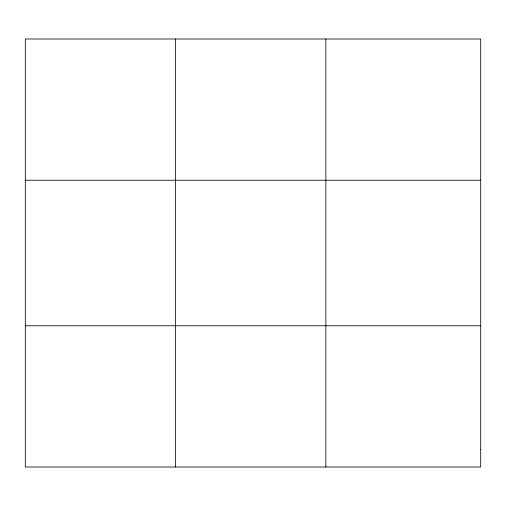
<?xml version="1.0" encoding="UTF-8"?>
<svg xmlns="http://www.w3.org/2000/svg" width="506" height="506" viewBox="0 0 506 506"><rect width="100%" height="100%" fill="white"/><g stroke="black" fill="none" stroke-linecap="round" stroke-linejoin="round"><path stroke-width="0.76" d="M175.582 467.013L175.582 38.987M325.864 467.013L325.864 38.987M25.3 180.237L480.7 180.237M25.3 325.763L480.7 325.763M480.7 449.353L480.7 467.013L25.3 467.013L25.3 38.987L480.7 38.987L480.7 449.353"/></g></svg>
